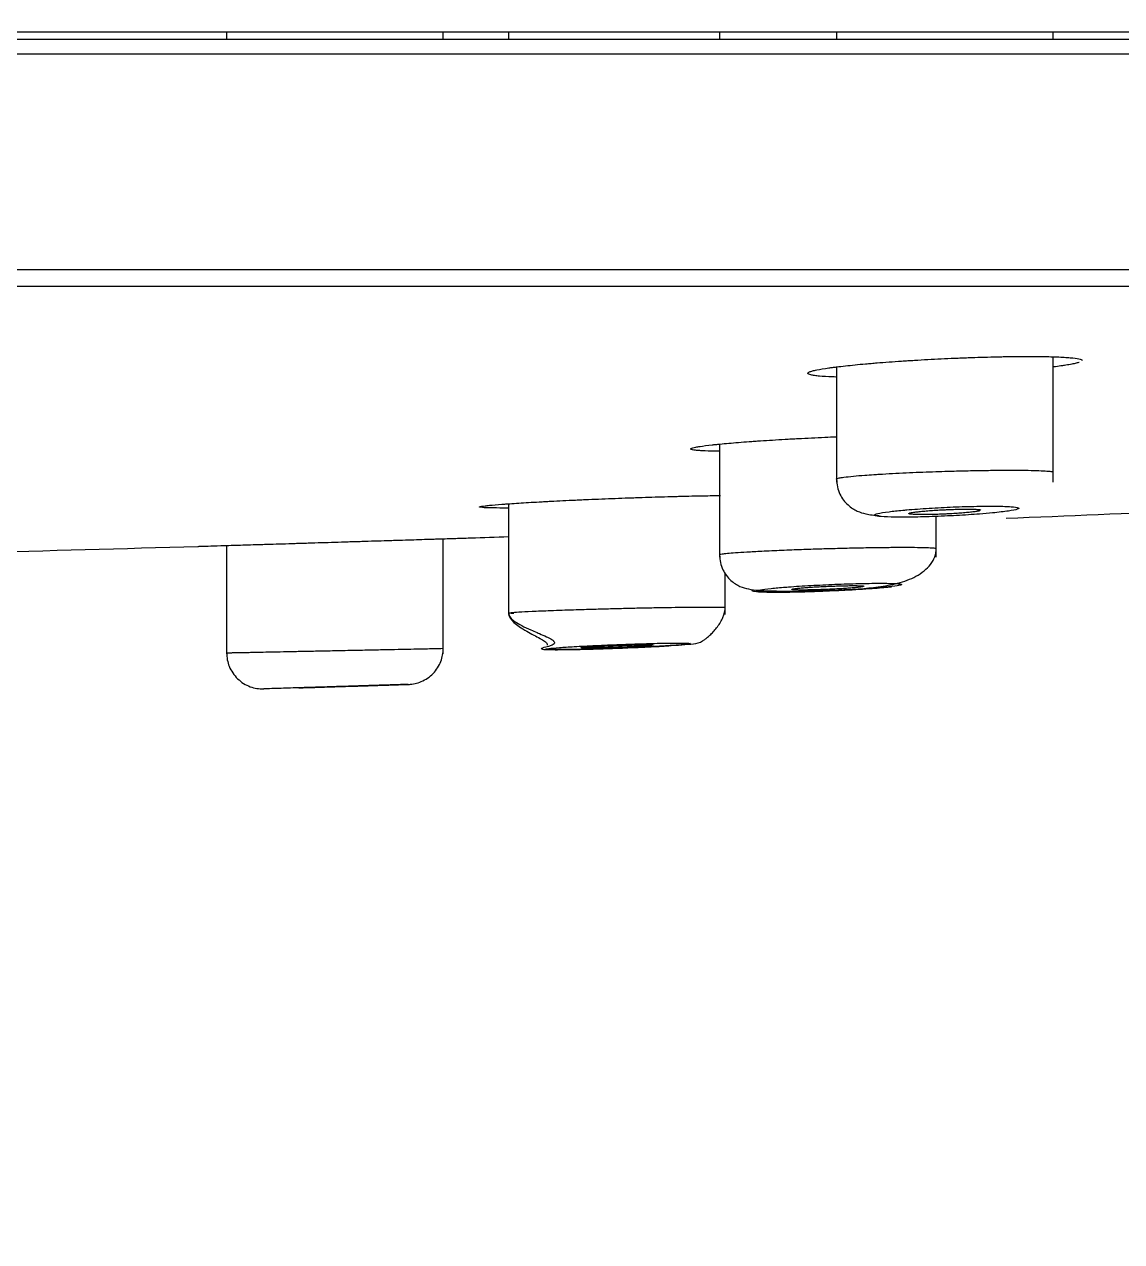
# Model space of a CAD drawing. Header units: millimetres. Extents: x 6110 to 6704, y -2661 to -1821.
# Drawn here: x 6495.396 to 6499.195, y -2068.33 to -2064.116 of the extents above; entities that cross this region are included whole.
import ezdxf

# ---------------------------------------------------------------- set-up
doc = ezdxf.new("R2010")
doc.units = ezdxf.units.MM
doc.header["$LTSCALE"] = 0.1
doc.linetypes.add('HIDDEN2', pattern=[4.7625, 3.175, -1.5875])
doc.layers.add('1', color=4, linetype='HIDDEN2', lineweight=13)
doc.layers.add('DIM', color=3, linetype='Continuous', lineweight=9)

msp = doc.modelspace()

# ---------------------------------------------------------------- hatches: boundary and pattern name
at = {"layer": 'DIM'}
h = msp.add_hatch(dxfattribs=at)
h.set_pattern_fill('ANSI31', color=2)
edge = h.paths.add_edge_path()
edge.add_line((6619.6172, -2595.9805), (6619.6172, -1962.2056))
edge.add_line((6634.6172, -1966.1101), (6619.6172, -1966.1101))
edge.add_line((6634.6172, -2610.9805), (6634.6172, -1966.1101))
edge.add_line((6634.6172, -2610.9805), (6184.4567, -2610.9805))
edge.add_line((6619.6172, -2595.9805), (6184.4567, -2595.9805))
edge.add_line((6184.4567, -2610.9805), (6184.4567, -2595.9805))

# ---------------------------------------------------------------- linework, layer by layer
at = {"layer": '1', "color": 7, "linetype": 'Continuous', "lineweight": -3}
for p, q in [((6456.1819, -2064.1422), (6512.4319, -2064.1422)), ((6496.0964, -2064.1422), (6496.0964, -2064.1672)), ((6496.8464, -2064.1672), (6496.8464, -2064.1422)), ((6497.0721, -2064.1422), (6497.0721, -2064.1672)), ((6497.8028, -2064.1422), (6497.8028, -2064.1672)), ((6498.2077, -2064.1422), (6498.2077, -2064.1672)), ((6498.9577, -2064.1672), (6498.9577, -2064.1422)), ((6456.1819, -2064.1672), (6512.4319, -2064.1672)), ((6512.4319, -2064.2192), (6484.3069, -2064.2192)), ((6511.7491, -2064.9661), (6456.8646, -2064.9661)), ((6511.114, -2065.0233), (6484.3069, -2065.0233)), ((6498.9577, -2065.7016), (6498.9577, -2065.2677)), ((6498.2077, -2065.302), (6498.2077, -2065.7016)), ((6497.8028, -2065.5693), (6497.8028, -2065.9607)), ((6497.0721, -2065.7759), (6497.0721, -2066.1593)), ((6498.5528, -2065.9607), (6498.5528, -2065.818)), ((6496.8464, -2066.2949), (6496.8464, -2065.897)), ((6496.9464, -2065.894), (6496.9464, -2065.8938)), ((6496.0964, -2065.9203), (6496.0964, -2066.2949)), ((6497.8221, -2066.1593), (6497.8221, -2066.0144)), ((6497.0721, -2066.1593), (6497.0721, -2066.1596)), ((6497.8221, -2066.1596), (6497.8221, -2066.1593))]:
    msp.add_line(p, q, dxfattribs=at)
for start, end in [(272.313191, 272.4593), (271.887985, 271.918091), (271.492607, 271.67154)]:
    msp.add_arc((6488.7045, -1816.0297), 250, start, end, dxfattribs=at)
for points, knots in [([(6498.2054, -2065.3372), (6498.2016, -2065.3371), (6498.198, -2065.337), (6498.1765, -2065.3361), (6498.1612, -2065.3352), (6498.1454, -2065.3338), (6498.1424, -2065.3335), (6498.1368, -2065.3329), (6498.1341, -2065.3325), (6498.1268, -2065.3315), (6498.1226, -2065.3308), (6498.1125, -2065.3286), (6498.1086, -2065.3269), (6498.1076, -2065.3245), (6498.1076, -2065.3241), (6498.108, -2065.3231), (6498.1084, -2065.3226), (6498.1101, -2065.3211), (6498.1139, -2065.3191), (6498.1207, -2065.317), (6498.1269, -2065.3153), (6498.1291, -2065.3148), (6498.134, -2065.3136), (6498.1367, -2065.3131), (6498.1506, -2065.3102), (6498.1645, -2065.3079), (6498.1852, -2065.305), (6498.1895, -2065.3044), (6498.1985, -2065.3032), (6498.2031, -2065.3026), (6498.2175, -2065.3008), (6498.2277, -2065.2996), (6498.2597, -2065.2961), (6498.283, -2065.2937), (6498.3148, -2065.2909), (6498.3214, -2065.2903), (6498.3346, -2065.2892), (6498.3412, -2065.2887), (6498.3615, -2065.287), (6498.3891, -2065.2849), (6498.418, -2065.2828), (6498.4401, -2065.2814), (6498.4475, -2065.2809), (6498.4625, -2065.2799), (6498.4701, -2065.2795), (6498.5083, -2065.2771), (6498.539, -2065.2755), (6498.5855, -2065.2732), (6498.601, -2065.2725), (6498.6244, -2065.2715), (6498.6322, -2065.2712), (6498.6478, -2065.2706), (6498.6555, -2065.2703), (6498.6938, -2065.2689), (6498.7236, -2065.268), (6498.76, -2065.2672), (6498.7672, -2065.267), (6498.7815, -2065.2667), (6498.7886, -2065.2666), (6498.8096, -2065.2663), (6498.8232, -2065.2661), (6498.8625, -2065.2658), (6498.887, -2065.2658), (6498.9154, -2065.2661), (6498.921, -2065.2662), (6498.9318, -2065.2664), (6498.937, -2065.2665), (6498.9523, -2065.2668), (6498.9713, -2065.2674), (6498.988, -2065.2683), (6498.9995, -2065.269), (6499.0032, -2065.2692), (6499.0103, -2065.2697), (6499.0137, -2065.27), (6499.0295, -2065.2714), (6499.0392, -2065.2728), (6499.0494, -2065.275), (6499.0521, -2065.2759), (6499.056, -2065.2776), (6499.0572, -2065.2785), (6499.0576, -2065.2796), (6499.0577, -2065.2798), (6499.0577, -2065.2801)], [0, 0, 0, 0, 0.010324, 0.010324, 0.06207, 0.06207, 0.075007, 0.075007, 0.087944, 0.087944, 0.113817, 0.113817, 0.165564, 0.165564, 0.178501, 0.178501, 0.191437, 0.191437, 0.217311, 0.243184, 0.243184, 0.256121, 0.256121, 0.269058, 0.269058, 0.320804, 0.320804, 0.333741, 0.333741, 0.346678, 0.346678, 0.372551, 0.372551, 0.424298, 0.424298, 0.437235, 0.437235, 0.450171, 0.450171, 0.476045, 0.501918, 0.501918, 0.514855, 0.514855, 0.527791, 0.527791, 0.579538, 0.579538, 0.605412, 0.605412, 0.618348, 0.618348, 0.631285, 0.631285, 0.683032, 0.683032, 0.695968, 0.695968, 0.708905, 0.708905, 0.734779, 0.734779, 0.786525, 0.786525, 0.799462, 0.799462, 0.812399, 0.812399, 0.838272, 0.864145, 0.864145, 0.877082, 0.877082, 0.890019, 0.890019, 0.941766, 0.941766, 0.967639, 0.967639, 0.993512, 0.993512, 1, 1, 1, 1]), ([(6499.0471, -2065.2866), (6499.0468, -2065.2867), (6499.0466, -2065.2868), (6499.0445, -2065.2875), (6499.0427, -2065.288), (6499.0365, -2065.2897), (6499.0268, -2065.2919), (6499.0143, -2065.2942), (6499.0039, -2065.296), (6499.0002, -2065.2966), (6498.9926, -2065.2977), (6498.9885, -2065.2983), (6498.9767, -2065.3), (6498.9685, -2065.3011), (6498.9598, -2065.3022)], [0, 0, 0, 0, 0.019532, 0.019532, 0.130495, 0.130495, 0.352422, 0.574349, 0.574349, 0.685312, 0.685312, 0.796275, 0.796275, 1, 1, 1, 1]), ([(6497.8008, -2065.5943), (6497.7966, -2065.5942), (6497.7926, -2065.5942), (6497.7708, -2065.5938), (6497.7556, -2065.5933), (6497.7399, -2065.5924), (6497.737, -2065.5922), (6497.7314, -2065.5919), (6497.7288, -2065.5917), (6497.7215, -2065.591), (6497.7174, -2065.5905), (6497.7074, -2065.589), (6497.7036, -2065.5879), (6497.7028, -2065.5862), (6497.7028, -2065.5859), (6497.7032, -2065.5852), (6497.7036, -2065.5849), (6497.7054, -2065.5838), (6497.7093, -2065.5823), (6497.7162, -2065.5807), (6497.7225, -2065.5795), (6497.7247, -2065.579), (6497.7297, -2065.5782), (6497.7324, -2065.5778), (6497.7465, -2065.5756), (6497.7605, -2065.5738), (6497.7813, -2065.5715), (6497.7856, -2065.571), (6497.7946, -2065.5701), (6497.7993, -2065.5696), (6497.8138, -2065.5682), (6497.824, -2065.5673), (6497.8561, -2065.5644), (6497.8795, -2065.5625), (6497.9115, -2065.5602), (6497.918, -2065.5597), (6497.9312, -2065.5588), (6497.9379, -2065.5583), (6497.9582, -2065.557), (6497.9859, -2065.5552), (6498.0148, -2065.5534), (6498.0369, -2065.5522), (6498.0444, -2065.5518), (6498.0594, -2065.5509), (6498.067, -2065.5505), (6498.1052, -2065.5485), (6498.1359, -2065.547), (6498.1805, -2065.545), (6498.1941, -2065.5444), (6498.2078, -2065.5439)], [0, 0, 0, 0, 0.018869, 0.018869, 0.104636, 0.104636, 0.126078, 0.126078, 0.14752, 0.14752, 0.190403, 0.190403, 0.27617, 0.27617, 0.297612, 0.297612, 0.319054, 0.319054, 0.361937, 0.40482, 0.40482, 0.426262, 0.426262, 0.447704, 0.447704, 0.533471, 0.533471, 0.554913, 0.554913, 0.576354, 0.576354, 0.619238, 0.619238, 0.705005, 0.705005, 0.726447, 0.726447, 0.747888, 0.747888, 0.790772, 0.833655, 0.833655, 0.855097, 0.855097, 0.876539, 0.876539, 0.962306, 0.962306, 1, 1, 1, 1]), ([(6498.3556, -2065.6736), (6498.3703, -2065.6727), (6498.4002, -2065.671), (6498.4475, -2065.6686), (6498.4942, -2065.6666), (6498.5392, -2065.6649), (6498.5903, -2065.6632), (6498.648, -2065.6616), (6498.7115, -2065.6604), (6498.7713, -2065.6597), (6498.8254, -2065.6596), (6498.8723, -2065.66), (6498.9102, -2065.661), (6498.938, -2065.6625), (6498.9527, -2065.6643), (6498.9572, -2065.6659), (6498.9577, -2065.6668), (6498.9577, -2065.667)], [0, 0, 0, 0, 0.066125, 0.128462, 0.187013, 0.241777, 0.292753, 0.371008, 0.449505, 0.528251, 0.60725, 0.686509, 0.766032, 0.845825, 0.925893, 0.977137, 1, 1, 1, 1]), ([(6498.2077, -2065.6902), (6498.2077, -2065.6899), (6498.2085, -2065.6888), (6498.215, -2065.6867), (6498.2334, -2065.6837), (6498.2632, -2065.6804), (6498.3, -2065.6773), (6498.3316, -2065.6751), (6498.3493, -2065.674), (6498.3556, -2065.6736)], [0, 0, 0, 0, 0.071132, 0.237838, 0.407174, 0.618448, 0.803249, 0.930463, 1, 1, 1, 1]), ([(6498.208, -2065.6902), (6498.2081, -2065.6997), (6498.2101, -2065.7178), (6498.2215, -2065.7506), (6498.2456, -2065.7819), (6498.2798, -2065.803), (6498.3133, -2065.8126), (6498.3384, -2065.8156), (6498.355, -2065.8167)], [0, 0, 0, 0, 0.102083, 0.203387, 0.395043, 0.571701, 0.744451, 1, 1, 1, 1]), ([(6497.0708, -2065.7906), (6497.0701, -2065.7906), (6497.0694, -2065.7906), (6497.064, -2065.7906), (6497.0595, -2065.7906), (6497.0375, -2065.7906), (6497.0226, -2065.7905), (6497.0073, -2065.7902), (6497.0044, -2065.7901), (6496.999, -2065.7899), (6496.9964, -2065.7898), (6496.9894, -2065.7896), (6496.9855, -2065.7893), (6496.9759, -2065.7885), (6496.9725, -2065.7879), (6496.9721, -2065.7869), (6496.9722, -2065.7867), (6496.9728, -2065.7863), (6496.9733, -2065.7861), (6496.9753, -2065.7854), (6496.9795, -2065.7845), (6496.9867, -2065.7835), (6496.9932, -2065.7827), (6496.9956, -2065.7824), (6497.0007, -2065.7818), (6497.0034, -2065.7815), (6497.0179, -2065.7801), (6497.0322, -2065.7788), (6497.0534, -2065.7772), (6497.0578, -2065.7769), (6497.0669, -2065.7762), (6497.0717, -2065.7759), (6497.0864, -2065.7749), (6497.0967, -2065.7742), (6497.1292, -2065.7721), (6497.1529, -2065.7707), (6497.1851, -2065.7689), (6497.1916, -2065.7686), (6497.205, -2065.7679), (6497.2117, -2065.7675), (6497.2322, -2065.7664), (6497.26, -2065.765), (6497.289, -2065.7637), (6497.3112, -2065.7626), (6497.3187, -2065.7623), (6497.3338, -2065.7616), (6497.3414, -2065.7613), (6497.3797, -2065.7596), (6497.4105, -2065.7584), (6497.4569, -2065.7566), (6497.4724, -2065.756), (6497.4958, -2065.7551), (6497.5036, -2065.7549), (6497.5191, -2065.7543), (6497.5268, -2065.7541), (6497.5649, -2065.7528), (6497.5946, -2065.7519), (6497.6307, -2065.7509), (6497.6379, -2065.7507), (6497.6521, -2065.7503), (6497.6592, -2065.7501), (6497.68, -2065.7496), (6497.6934, -2065.7493), (6497.7323, -2065.7484), (6497.7565, -2065.748), (6497.7846, -2065.7476), (6497.79, -2065.7476), (6497.799, -2065.7475), (6497.8026, -2065.7474), (6497.8062, -2065.7474)], [0, 0, 0, 0, 0.00226, 0.00226, 0.018175, 0.018175, 0.081833, 0.081833, 0.097747, 0.097747, 0.113661, 0.113661, 0.14549, 0.14549, 0.209148, 0.209148, 0.225062, 0.225062, 0.240977, 0.240977, 0.272806, 0.304635, 0.304635, 0.320549, 0.320549, 0.336464, 0.336464, 0.400121, 0.400121, 0.416036, 0.416036, 0.43195, 0.43195, 0.463779, 0.463779, 0.527437, 0.527437, 0.543351, 0.543351, 0.559266, 0.559266, 0.591095, 0.622923, 0.622923, 0.638838, 0.638838, 0.654752, 0.654752, 0.71841, 0.71841, 0.750239, 0.750239, 0.766153, 0.766153, 0.782068, 0.782068, 0.845726, 0.845726, 0.86164, 0.86164, 0.877554, 0.877554, 0.909383, 0.909383, 0.973041, 0.973041, 0.988955, 0.988955, 1, 1, 1, 1]), ([(6498.4371, -2065.7982), (6498.4191, -2065.7999), (6498.4029, -2065.8016), (6498.3724, -2065.8055), (6498.359, -2065.8076), (6498.3419, -2065.8117), (6498.3378, -2065.8136), (6498.3391, -2065.8169), (6498.3446, -2065.8183), (6498.3644, -2065.8206), (6498.3789, -2065.8214), (6498.4147, -2065.8223), (6498.4366, -2065.8224), (6498.4847, -2065.8219), (6498.5115, -2065.8213), (6498.5665, -2065.8194), (6498.5953, -2065.8181), (6498.6508, -2065.8151), (6498.6782, -2065.8133), (6498.7188, -2065.8101), (6498.7337, -2065.8089), (6498.7691, -2065.8055), (6498.7879, -2065.8033), (6498.817, -2065.799), (6498.8275, -2065.7969), (6498.839, -2065.793), (6498.8401, -2065.7912), (6498.8329, -2065.7882), (6498.8245, -2065.787), (6498.7994, -2065.7851), (6498.7824, -2065.7845), (6498.7422, -2065.784), (6498.7185, -2065.7841), (6498.6676, -2065.7851), (6498.6398, -2065.7859), (6498.584, -2065.7882), (6498.5552, -2065.7897), (6498.5007, -2065.793), (6498.4743, -2065.795), (6498.4461, -2065.7974), (6498.4415, -2065.7978), (6498.4371, -2065.7982), (6498.4371, -2065.7982), (6498.4371, -2065.7982)], [0, 0, 0, 0, 0.04302, 0.04302, 0.096856, 0.096856, 0.150539, 0.150539, 0.204085, 0.204085, 0.257569, 0.257569, 0.311093, 0.311093, 0.364742, 0.364742, 0.418504, 0.418504, 0.472261, 0.472261, 0.505941, 0.505941, 0.559856, 0.559856, 0.613648, 0.613648, 0.667283, 0.667283, 0.720798, 0.720798, 0.774282, 0.774282, 0.827837, 0.827837, 0.881535, 0.881535, 0.935385, 0.935385, 0.989329, 0.989329, 0.999975, 0.999975, 1, 1, 1, 1]), ([(6498.6712, -2065.8053), (6498.6654, -2065.8059), (6498.6591, -2065.8065), (6498.6489, -2065.8074), (6498.6454, -2065.8077), (6498.6382, -2065.8082), (6498.6345, -2065.8085), (6498.6231, -2065.8093), (6498.6154, -2065.8098), (6498.6033, -2065.8105), (6498.5993, -2065.8108), (6498.5911, -2065.8112), (6498.587, -2065.8114), (6498.5747, -2065.812), (6498.5666, -2065.8123), (6498.5545, -2065.8127), (6498.5505, -2065.8128), (6498.5427, -2065.8131), (6498.535, -2065.8133), (6498.5276, -2065.8134), (6498.5222, -2065.8135), (6498.5204, -2065.8135), (6498.5168, -2065.8135), (6498.5151, -2065.8135), (6498.5065, -2065.8136), (6498.5002, -2065.8136), (6498.4915, -2065.8134), (6498.4888, -2065.8134), (6498.4835, -2065.8132), (6498.4811, -2065.8132), (6498.4743, -2065.8129), (6498.4704, -2065.8126), (6498.4657, -2065.8121), (6498.4643, -2065.812), (6498.4619, -2065.8116), (6498.4609, -2065.8114), (6498.4585, -2065.8108), (6498.4577, -2065.8103), (6498.4577, -2065.8093), (6498.4585, -2065.8088), (6498.4609, -2065.808), (6498.4618, -2065.8077), (6498.4642, -2065.8071), (6498.4656, -2065.8068), (6498.4703, -2065.8059), (6498.4741, -2065.8053), (6498.4809, -2065.8044), (6498.4833, -2065.8041), (6498.4885, -2065.8034), (6498.4913, -2065.8031), (6498.4999, -2065.8022), (6498.5062, -2065.8016), (6498.5164, -2065.8007), (6498.5199, -2065.8004), (6498.5272, -2065.7998), (6498.5345, -2065.7993), (6498.5422, -2065.7988), (6498.55, -2065.7982), (6498.554, -2065.798), (6498.5661, -2065.7973), (6498.5742, -2065.7969), (6498.5864, -2065.7963), (6498.5905, -2065.7961), (6498.5967, -2065.7959), (6498.5987, -2065.7958), (6498.6028, -2065.7956), (6498.6048, -2065.7956), (6498.6148, -2065.7952), (6498.6226, -2065.795), (6498.6321, -2065.7948), (6498.634, -2065.7947), (6498.6377, -2065.7947), (6498.6396, -2065.7947), (6498.645, -2065.7946), (6498.6485, -2065.7945), (6498.6587, -2065.7945), (6498.6651, -2065.7945), (6498.6738, -2065.7946), (6498.6766, -2065.7947), (6498.6818, -2065.7948), (6498.6867, -2065.795), (6498.6909, -2065.7952), (6498.6948, -2065.7955), (6498.6965, -2065.7956), (6498.7013, -2065.7961), (6498.7036, -2065.7964), (6498.7061, -2065.7971), (6498.7067, -2065.7973), (6498.7075, -2065.7977), (6498.7077, -2065.798), (6498.7077, -2065.7982), (6498.7077, -2065.7982), (6498.7077, -2065.7982)], [0, 0, 0, 0, 0.035711, 0.035711, 0.053567, 0.053567, 0.071423, 0.071423, 0.107134, 0.107134, 0.12499, 0.12499, 0.142845, 0.142845, 0.178557, 0.178557, 0.196412, 0.196412, 0.214268, 0.232124, 0.232124, 0.241051, 0.241051, 0.249979, 0.249979, 0.285691, 0.285691, 0.303546, 0.303546, 0.321402, 0.321402, 0.357113, 0.357113, 0.374969, 0.374969, 0.392824, 0.392824, 0.428536, 0.428536, 0.464247, 0.464247, 0.482103, 0.482103, 0.499958, 0.499958, 0.53567, 0.53567, 0.553525, 0.553525, 0.571381, 0.571381, 0.607092, 0.607092, 0.624948, 0.624948, 0.642804, 0.660659, 0.660659, 0.678515, 0.678515, 0.714226, 0.714226, 0.732082, 0.732082, 0.74101, 0.74101, 0.749938, 0.749938, 0.785649, 0.785649, 0.794577, 0.794577, 0.803505, 0.803505, 0.82136, 0.82136, 0.857072, 0.857072, 0.874927, 0.874927, 0.892783, 0.910638, 0.910638, 0.928494, 0.928494, 0.964205, 0.964205, 0.982061, 0.982061, 0.999917, 0.999917, 1, 1, 1, 1]), ([(6498.7043, -2065.8002), (6498.7037, -2065.8003), (6498.7031, -2065.8005), (6498.7012, -2065.801), (6498.6984, -2065.8015), (6498.695, -2065.8022), (6498.6912, -2065.8028), (6498.689, -2065.8031), (6498.6822, -2065.804), (6498.677, -2065.8046), (6498.6712, -2065.8053)], [0, 0, 0, 0, 0.105396, 0.105396, 0.284317, 0.463238, 0.463238, 0.642158, 0.642158, 1, 1, 1, 1]), ([(6495.9964, -2065.9233), (6495.9963, -2065.9233), (6495.9965, -2065.9233), (6495.9973, -2065.9233), (6495.9979, -2065.9233), (6496.0002, -2065.9232), (6496.0047, -2065.9231), (6496.0122, -2065.9228), (6496.019, -2065.9226), (6496.0214, -2065.9226), (6496.0267, -2065.9224), (6496.0295, -2065.9223), (6496.0444, -2065.9219), (6496.059, -2065.9214), (6496.0805, -2065.9208), (6496.085, -2065.9206), (6496.0943, -2065.9203), (6496.0991, -2065.9202), (6496.114, -2065.9197), (6496.1245, -2065.9194), (6496.1574, -2065.9184), (6496.1813, -2065.9177), (6496.2137, -2065.9167), (6496.2203, -2065.9165), (6496.2337, -2065.9161), (6496.2405, -2065.9159), (6496.2611, -2065.9152), (6496.2891, -2065.9144), (6496.3183, -2065.9135), (6496.3405, -2065.9128), (6496.348, -2065.9126), (6496.3632, -2065.9121), (6496.3708, -2065.9118), (6496.4092, -2065.9107), (6496.44, -2065.9097), (6496.4864, -2065.9083), (6496.502, -2065.9078), (6496.5253, -2065.907), (6496.5331, -2065.9068), (6496.5485, -2065.9063), (6496.5562, -2065.9061), (6496.5943, -2065.9049), (6496.6239, -2065.904), (6496.6598, -2065.9028), (6496.667, -2065.9026), (6496.6811, -2065.9022), (6496.6881, -2065.902), (6496.7088, -2065.9013), (6496.7221, -2065.9009), (6496.7607, -2065.8997), (6496.7847, -2065.8989), (6496.8124, -2065.898), (6496.8178, -2065.8979), (6496.8283, -2065.8975), (6496.8334, -2065.8974), (6496.8482, -2065.8969), (6496.8667, -2065.8963), (6496.8826, -2065.8958), (6496.8937, -2065.8955), (6496.8972, -2065.8954), (6496.9039, -2065.8951), (6496.9071, -2065.895), (6496.922, -2065.8946), (6496.931, -2065.8943), (6496.9402, -2065.894), (6496.9425, -2065.8939), (6496.9456, -2065.8938), (6496.9463, -2065.8938), (6496.9464, -2065.8938)], [0, 0, 0, 0, 0.015929, 0.015929, 0.031552, 0.031552, 0.062797, 0.094042, 0.094042, 0.109664, 0.109664, 0.125287, 0.125287, 0.187777, 0.187777, 0.203399, 0.203399, 0.219022, 0.219022, 0.250267, 0.250267, 0.312757, 0.312757, 0.32838, 0.32838, 0.344002, 0.344002, 0.375247, 0.406492, 0.406492, 0.422115, 0.422115, 0.437737, 0.437737, 0.500227, 0.500227, 0.531472, 0.531472, 0.547095, 0.547095, 0.562718, 0.562718, 0.625208, 0.625208, 0.64083, 0.64083, 0.656453, 0.656453, 0.687698, 0.687698, 0.750188, 0.750188, 0.76581, 0.76581, 0.781433, 0.781433, 0.812678, 0.843923, 0.843923, 0.859545, 0.859545, 0.875168, 0.875168, 0.937658, 0.937658, 0.968903, 0.968903, 1, 1, 1, 1]), ([(6497.8028, -2065.952), (6497.8028, -2065.9517), (6497.8039, -2065.9509), (6497.8112, -2065.9493), (6497.8288, -2065.9473), (6497.857, -2065.945), (6497.8967, -2065.9424), (6497.9302, -2065.9406), (6497.9488, -2065.9397)], [0, 0, 0, 0, 0.087941, 0.247523, 0.418524, 0.60094, 0.794767, 1, 1, 1, 1]), ([(6497.8031, -2065.9524), (6497.8032, -2065.9618), (6497.8051, -2065.9797), (6497.8164, -2066.0123), (6497.8404, -2066.0435), (6497.8742, -2066.0639), (6497.9142, -2066.0745), (6497.9735, -2066.0779), (6498.0631, -2066.0787), (6498.1312, -2066.0772), (6498.1602, -2066.076), (6498.1674, -2066.0757)], [0, 0, 0, 0, 0.053456, 0.106483, 0.207299, 0.30199, 0.397209, 0.605234, 0.834501, 0.959102, 1, 1, 1, 1]), ([(6497.9488, -2065.9397), (6497.9599, -2065.9391), (6497.9824, -2065.938), (6498.0174, -2065.9365), (6498.0521, -2065.9351), (6498.0859, -2065.9338), (6498.1182, -2065.9327), (6498.1487, -2065.9317), (6498.1907, -2065.9305), (6498.2448, -2065.9291), (6498.3094, -2065.9278), (6498.3695, -2065.9269), (6498.4234, -2065.9265), (6498.4695, -2065.9265), (6498.5065, -2065.927), (6498.5334, -2065.9278), (6498.548, -2065.929), (6498.5524, -2065.9301), (6498.5528, -2065.9307), (6498.5528, -2065.9309)], [0, 0, 0, 0, 0.050238, 0.097773, 0.142604, 0.18473, 0.224152, 0.260869, 0.294881, 0.375023, 0.454773, 0.534134, 0.613109, 0.691701, 0.769915, 0.847753, 0.925219, 0.979409, 1, 1, 1, 1]), ([(6498.1674, -2066.0757), (6498.1834, -2066.0753), (6498.2472, -2066.0726), (6498.3331, -2066.068), (6498.4222, -2066.0523), (6498.4876, -2066.0283), (6498.5303, -2065.9942), (6498.5495, -2065.9595), (6498.5527, -2065.9406), (6498.5527, -2065.9308)], [0, 0, 0, 0, 0.087065, 0.353723, 0.494872, 0.649172, 0.819332, 0.909315, 1, 1, 1, 1]), ([(6497.9142, -2066.0749), (6497.9141, -2066.075), (6497.9138, -2066.0763), (6497.9214, -2066.0794), (6497.9424, -2066.0807), (6497.9575, -2066.0811)], [0, 0, 0, 0, 0.037453, 0.493844, 1, 1, 1, 1]), ([(6498.0305, -2066.0645), (6498.012, -2066.0659), (6497.9954, -2066.0673), (6497.965, -2066.0704), (6497.9521, -2066.0721), (6497.9358, -2066.0751), (6497.9321, -2066.0764), (6497.9344, -2066.0787), (6497.9404, -2066.0797), (6497.961, -2066.081), (6497.9759, -2066.0814), (6498.0126, -2066.0817), (6498.0348, -2066.0815), (6498.0834, -2066.0806), (6498.1105, -2066.0799), (6498.1656, -2066.078), (6498.1944, -2066.0767), (6498.2498, -2066.074), (6498.2771, -2066.0724), (6498.3172, -2066.0698), (6498.3319, -2066.0687), (6498.3667, -2066.0659), (6498.3852, -2066.0642), (6498.4134, -2066.0609), (6498.4235, -2066.0593), (6498.4341, -2066.0564), (6498.4347, -2066.0552), (6498.4266, -2066.0531), (6498.4177, -2066.0523), (6498.3917, -2066.0513), (6498.3743, -2066.0511), (6498.3334, -2066.0512), (6498.3094, -2066.0516), (6498.2581, -2066.0528), (6498.2302, -2066.0537), (6498.1743, -2066.0559), (6498.1455, -2066.0573), (6498.0914, -2066.0603), (6498.0652, -2066.0619), (6498.0381, -2066.0639), (6498.0342, -2066.0642), (6498.0305, -2066.0645), (6498.0305, -2066.0645), (6498.0305, -2066.0645)], [0, 0, 0, 0, 0.044585, 0.044585, 0.098336, 0.098336, 0.151988, 0.151988, 0.20557, 0.20557, 0.259139, 0.259139, 0.31276, 0.31276, 0.366475, 0.366475, 0.42026, 0.42026, 0.474042, 0.474042, 0.507563, 0.507563, 0.561378, 0.561378, 0.615098, 0.615098, 0.668723, 0.668723, 0.722292, 0.722292, 0.77587, 0.77587, 0.829518, 0.829518, 0.883265, 0.883265, 0.937099, 0.937099, 0.990966, 0.990966, 0.999976, 0.999976, 1, 1, 1, 1]), ([(6497.9575, -2066.0811), (6497.9585, -2066.0812), (6497.9737, -2066.0822), (6498.0195, -2066.082), (6498.0834, -2066.0807), (6498.1233, -2066.0796), (6498.1455, -2066.0787), (6498.1488, -2066.0786)], [0, 0, 0, 0, 0.032854, 0.479434, 0.718007, 0.958562, 1, 1, 1, 1]), ([(6498.3523, -2066.0671), (6498.3486, -2066.0674), (6498.3449, -2066.0677), (6498.3194, -2066.0697), (6498.2943, -2066.0713), (6498.2417, -2066.0744), (6498.2134, -2066.0759), (6498.1575, -2066.0783), (6498.1291, -2066.0793), (6498.0754, -2066.0808), (6498.0494, -2066.0813), (6498.0269, -2066.0815)], [0, 0, 0, 0, 0.041894, 0.041894, 0.280103, 0.280103, 0.517872, 0.517872, 0.755299, 0.755299, 1, 1, 1, 1]), ([(6498.2662, -2066.0669), (6498.2604, -2066.0674), (6498.2541, -2066.0679), (6498.244, -2066.0687), (6498.2405, -2066.0689), (6498.2332, -2066.0694), (6498.2295, -2066.0696), (6498.2181, -2066.0703), (6498.2104, -2066.0707), (6498.1983, -2066.0714), (6498.1943, -2066.0716), (6498.1861, -2066.072), (6498.182, -2066.0721), (6498.1698, -2066.0727), (6498.1616, -2066.073), (6498.1495, -2066.0734), (6498.1455, -2066.0735), (6498.1377, -2066.0738), (6498.13, -2066.074), (6498.1226, -2066.0741), (6498.1172, -2066.0742), (6498.1154, -2066.0743), (6498.1119, -2066.0743), (6498.1102, -2066.0744), (6498.1016, -2066.0745), (6498.0953, -2066.0745), (6498.0866, -2066.0745), (6498.0839, -2066.0745), (6498.0786, -2066.0745), (6498.0762, -2066.0744), (6498.0694, -2066.0743), (6498.0655, -2066.0742), (6498.0608, -2066.0739), (6498.0594, -2066.0738), (6498.057, -2066.0735), (6498.056, -2066.0734), (6498.0536, -2066.073), (6498.0528, -2066.0727), (6498.0528, -2066.0721), (6498.053, -2066.072), (6498.0538, -2066.0716), (6498.055, -2066.0712), (6498.057, -2066.0707), (6498.0594, -2066.0703), (6498.0608, -2066.0701), (6498.0655, -2066.0694), (6498.0693, -2066.0689), (6498.0761, -2066.0682), (6498.0785, -2066.0679), (6498.0838, -2066.0674), (6498.0865, -2066.0672), (6498.0951, -2066.0664), (6498.1014, -2066.066), (6498.1116, -2066.0652), (6498.1152, -2066.065), (6498.1224, -2066.0645), (6498.1298, -2066.064), (6498.1374, -2066.0636), (6498.1452, -2066.0631), (6498.1492, -2066.0629), (6498.1613, -2066.0623), (6498.1695, -2066.0619), (6498.1817, -2066.0614), (6498.1858, -2066.0612), (6498.1919, -2066.061), (6498.194, -2066.0609), (6498.198, -2066.0608), (6498.2001, -2066.0607), (6498.2101, -2066.0603), (6498.2179, -2066.0601), (6498.2292, -2066.0598), (6498.233, -2066.0597), (6498.2402, -2066.0596), (6498.2438, -2066.0595), (6498.2539, -2066.0594), (6498.2603, -2066.0593), (6498.269, -2066.0593), (6498.2718, -2066.0593), (6498.277, -2066.0594), (6498.2818, -2066.0595), (6498.286, -2066.0596), (6498.2899, -2066.0597), (6498.2917, -2066.0598), (6498.2964, -2066.0601), (6498.2988, -2066.0603), (6498.3012, -2066.0607), (6498.3018, -2066.0609), (6498.3026, -2066.0612), (6498.3028, -2066.0614), (6498.3028, -2066.0616)], [0, 0, 0, 0, 0.035715, 0.035715, 0.053573, 0.053573, 0.071431, 0.071431, 0.107146, 0.107146, 0.125004, 0.125004, 0.142861, 0.142861, 0.178577, 0.178577, 0.196435, 0.196435, 0.214292, 0.23215, 0.23215, 0.241079, 0.241079, 0.250008, 0.250008, 0.285723, 0.285723, 0.303581, 0.303581, 0.321438, 0.321438, 0.357154, 0.357154, 0.375011, 0.375011, 0.392869, 0.392869, 0.428584, 0.428584, 0.446442, 0.446442, 0.4643, 0.482157, 0.482157, 0.500015, 0.500015, 0.53573, 0.53573, 0.553588, 0.553588, 0.571446, 0.571446, 0.607161, 0.607161, 0.625019, 0.625019, 0.642877, 0.660734, 0.660734, 0.678592, 0.678592, 0.714307, 0.714307, 0.732165, 0.732165, 0.741094, 0.741094, 0.750023, 0.750023, 0.785738, 0.785738, 0.803596, 0.803596, 0.821453, 0.821453, 0.857169, 0.857169, 0.875026, 0.875026, 0.892884, 0.910742, 0.910742, 0.9286, 0.9286, 0.964315, 0.964315, 0.982173, 0.982173, 1, 1, 1, 1]), ([(6498.1488, -2066.0786), (6498.1644, -2066.078), (6498.1981, -2066.0767), (6498.2654, -2066.0733), (6498.3389, -2066.0686), (6498.3814, -2066.0648), (6498.3981, -2066.063)], [0, 0, 0, 0, 0.164608, 0.358684, 0.715375, 1, 1, 1, 1]), ([(6498.2993, -2066.063), (6498.2988, -2066.0631), (6498.2982, -2066.0632), (6498.2963, -2066.0636), (6498.2935, -2066.064), (6498.2901, -2066.0645), (6498.2862, -2066.065), (6498.2841, -2066.0652), (6498.2773, -2066.0659), (6498.2721, -2066.0664), (6498.2662, -2066.0669)], [0, 0, 0, 0, 0.103312, 0.103312, 0.282649, 0.461987, 0.461987, 0.641325, 0.641325, 1, 1, 1, 1]), ([(6497.09, -2066.1555), (6497.0843, -2066.1554), (6497.0745, -2066.1549), (6497.0699, -2066.1538), (6497.0795, -2066.1523), (6497.1062, -2066.1504), (6497.1519, -2066.1481), (6497.1944, -2066.1463), (6497.2185, -2066.1454)], [0, 0, 0, 0, 0.122117, 0.2746, 0.438637, 0.61422, 0.801344, 1, 1, 1, 1]), ([(6497.0723, -2066.1541), (6497.0722, -2066.1643), (6497.0836, -2066.1845), (6497.1217, -2066.2101), (6497.1572, -2066.2292), (6497.1766, -2066.2394), (6497.1895, -2066.2468), (6497.1969, -2066.2516), (6497.2024, -2066.256), (6497.2056, -2066.2599), (6497.2064, -2066.2629), (6497.2063, -2066.2646), (6497.206, -2066.2653)], [0, 0, 0, 0, 0.342391, 0.632779, 0.743971, 0.827774, 0.859976, 0.887088, 0.91171, 0.937601, 0.968335, 1, 1, 1, 1]), ([(6497.0723, -2066.1541), (6497.0725, -2066.1635), (6497.0866, -2066.1824), (6497.1311, -2066.2048), (6497.1634, -2066.2188), (6497.171, -2066.2219)], [0, 0, 0, 0, 0.477057, 0.884713, 1, 1, 1, 1]), ([(6497.2185, -2066.1454), (6497.2311, -2066.1449), (6497.2564, -2066.144), (6497.2954, -2066.1427), (6497.3322, -2066.1416), (6497.3662, -2066.1405), (6497.3967, -2066.1397), (6497.4233, -2066.1389), (6497.4604, -2066.138), (6497.5091, -2066.1368), (6497.5687, -2066.1356), (6497.6243, -2066.1346), (6497.6746, -2066.1339), (6497.7185, -2066.1335), (6497.7552, -2066.1333), (6497.7843, -2066.1333), (6497.8054, -2066.1336), (6497.8166, -2066.1341), (6497.8213, -2066.1347), (6497.8221, -2066.1351), (6497.8221, -2066.1353)], [0, 0, 0, 0, 0.057171, 0.1093, 0.156386, 0.198426, 0.235419, 0.267365, 0.294261, 0.368696, 0.44204, 0.514293, 0.585457, 0.655533, 0.724522, 0.792424, 0.859242, 0.924977, 0.962667, 1, 1, 1, 1]), ([(6497.4112, -2066.2773), (6497.4139, -2066.2772), (6497.434, -2066.2766), (6497.4877, -2066.2745), (6497.5645, -2066.2711), (6497.6345, -2066.2673), (6497.7086, -2066.2608), (6497.7321, -2066.2613), (6497.759, -2066.2402), (6497.7664, -2066.2335), (6497.772, -2066.2282), (6497.7778, -2066.2223), (6497.7859, -2066.2135), (6497.7963, -2066.2009), (6497.807, -2066.1851), (6497.8186, -2066.1623), (6497.8222, -2066.1458), (6497.822, -2066.1352)], [0, 0, 0, 0, 0.012431, 0.092542, 0.237096, 0.361405, 0.466714, 0.731276, 0.766163, 0.780667, 0.793948, 0.806684, 0.819539, 0.847461, 0.880093, 0.917394, 1, 1, 1, 1]), ([(6497.171, -2066.2219), (6497.1736, -2066.223), (6497.1835, -2066.2274), (6497.1986, -2066.2338), (6497.2135, -2066.2411), (6497.2207, -2066.2452), (6497.225, -2066.2482), (6497.2266, -2066.2495), (6497.2273, -2066.2502)], [0, 0, 0, 0, 0.157405, 0.596378, 0.762054, 0.895354, 0.952846, 1, 1, 1, 1]), ([(6497.2273, -2066.2502), (6497.2274, -2066.2502), (6497.2283, -2066.251), (6497.2296, -2066.2524), (6497.2313, -2066.2551), (6497.2317, -2066.2624), (6497.2108, -2066.2701), (6497.1899, -2066.2748), (6497.1855, -2066.2771), (6497.1855, -2066.2778)], [0, 0, 0, 0, 0.002126, 0.018948, 0.036388, 0.076336, 0.271135, 0.759046, 1, 1, 1, 1]), ([(6496.0964, -2066.2918), (6496.0963, -2066.2918), (6496.0965, -2066.2918), (6496.0971, -2066.2918), (6496.0982, -2066.2917), (6496.0998, -2066.2917), (6496.1018, -2066.2917), (6496.1044, -2066.2916), (6496.1074, -2066.2916), (6496.1109, -2066.2915), (6496.1148, -2066.2914), (6496.1192, -2066.2913), (6496.1241, -2066.2912), (6496.1294, -2066.2911), (6496.1351, -2066.291), (6496.1413, -2066.2909), (6496.1479, -2066.2908), (6496.1549, -2066.2906), (6496.1623, -2066.2905), (6496.1702, -2066.2903), (6496.1784, -2066.2902), (6496.1841, -2066.29), (6496.187, -2066.29)], [0, 0, 0, 0, 0.046672, 0.096661, 0.14667, 0.1967, 0.246751, 0.296822, 0.346914, 0.397027, 0.44716, 0.497314, 0.547489, 0.597685, 0.647901, 0.698138, 0.748396, 0.798675, 0.848975, 0.899296, 0.949637, 1, 1, 1, 1]), ([(6496.0964, -2066.2918), (6496.0965, -2066.3084), (6496.1011, -2066.3323), (6496.1168, -2066.362), (6496.1337, -2066.3822), (6496.1543, -2066.3984), (6496.1845, -2066.4132), (6496.2085, -2066.4171), (6496.2251, -2066.4168)], [0, 0, 0, 0, 0.239043, 0.368099, 0.500008, 0.631916, 0.760968, 1, 1, 1, 1]), ([(6496.187, -2066.29), (6496.1957, -2066.2898), (6496.2155, -2066.2894), (6496.2506, -2066.2886), (6496.2939, -2066.2877), (6496.3456, -2066.2867), (6496.4057, -2066.2855), (6496.4727, -2066.2841), (6496.5415, -2066.2827), (6496.6068, -2066.2814), (6496.6644, -2066.2802), (6496.7135, -2066.2792), (6496.7539, -2066.2784), (6496.7858, -2066.2777), (6496.8099, -2066.2771), (6496.827, -2066.2767), (6496.8405, -2066.2764), (6496.8457, -2066.2763), (6496.8463, -2066.2763), (6496.8464, -2066.2763)], [0, 0, 0, 0, 0.044017, 0.094054, 0.150108, 0.212178, 0.28026, 0.354349, 0.432729, 0.507018, 0.577216, 0.643319, 0.705327, 0.763239, 0.817053, 0.866767, 0.912382, 0.983945, 1, 1, 1, 1]), ([(6496.7253, -2066.4012), (6496.7414, -2066.4005), (6496.7722, -2066.3938), (6496.8136, -2066.3657), (6496.8404, -2066.3234), (6496.8461, -2066.2924), (6496.8463, -2066.2763)], [0, 0, 0, 0, 0.240512, 0.499993, 0.759477, 1, 1, 1, 1]), ([(6497.1865, -2066.2786), (6497.1891, -2066.2796), (6497.2009, -2066.2806), (6497.233, -2066.2811), (6497.2687, -2066.2809), (6497.3132, -2066.2801), (6497.3617, -2066.2789), (6497.3953, -2066.2779), (6497.4112, -2066.2773)], [0, 0, 0, 0, 0.259032, 0.404577, 0.556465, 0.712002, 0.868417, 1, 1, 1, 1]), ([(6497.2994, -2066.2703), (6497.2801, -2066.2714), (6497.2628, -2066.2725), (6497.2323, -2066.2747), (6497.2197, -2066.2759), (6497.204, -2066.2778), (6497.2006, -2066.2787), (6497.2035, -2066.28), (6497.2098, -2066.2804), (6497.231, -2066.2809), (6497.2463, -2066.281), (6497.2834, -2066.2806), (6497.3059, -2066.2802), (6497.3548, -2066.2791), (6497.382, -2066.2783), (6497.4372, -2066.2764), (6497.4661, -2066.2754), (6497.5213, -2066.273), (6497.5485, -2066.2718), (6497.5883, -2066.2697), (6497.6029, -2066.2689), (6497.6372, -2066.2668), (6497.6555, -2066.2656), (6497.6831, -2066.2633), (6497.6929, -2066.2622), (6497.7029, -2066.2604), (6497.7033, -2066.2597), (6497.6945, -2066.2586), (6497.6853, -2066.2583), (6497.6588, -2066.258), (6497.6411, -2066.2581), (6497.5997, -2066.2587), (6497.5755, -2066.2593), (6497.5239, -2066.2607), (6497.4959, -2066.2616), (6497.44, -2066.2636), (6497.4113, -2066.2648), (6497.3573, -2066.2672), (6497.3313, -2066.2685), (6497.3053, -2066.27), (6497.3023, -2066.2701), (6497.2994, -2066.2703), (6497.2994, -2066.2703), (6497.2994, -2066.2703)], [0, 0, 0, 0, 0.046553, 0.046553, 0.100252, 0.100252, 0.153902, 0.153902, 0.207531, 0.207531, 0.261174, 0.261174, 0.314864, 0.314864, 0.368611, 0.368611, 0.42239, 0.42239, 0.476169, 0.476169, 0.509566, 0.509566, 0.563306, 0.563306, 0.616988, 0.616988, 0.670627, 0.670627, 0.724255, 0.724255, 0.77791, 0.77791, 0.831619, 0.831619, 0.885383, 0.885383, 0.93918, 0.93918, 0.992973, 0.992973, 0.999979, 0.999979, 1, 1, 1, 1]), ([(6497.5355, -2066.2688), (6497.5296, -2066.2691), (6497.5233, -2066.2695), (6497.5132, -2066.27), (6497.5097, -2066.2702), (6497.5025, -2066.2706), (6497.4987, -2066.2708), (6497.4874, -2066.2713), (6497.4796, -2066.2717), (6497.4676, -2066.2722), (6497.4635, -2066.2724), (6497.4553, -2066.2727), (6497.4512, -2066.2729), (6497.439, -2066.2733), (6497.4309, -2066.2736), (6497.4188, -2066.274), (6497.4148, -2066.2741), (6497.4069, -2066.2744), (6497.3992, -2066.2746), (6497.3919, -2066.2748), (6497.3865, -2066.2749), (6497.3847, -2066.275), (6497.3811, -2066.275), (6497.3794, -2066.2751), (6497.3708, -2066.2753), (6497.3645, -2066.2754), (6497.3559, -2066.2755), (6497.3531, -2066.2755), (6497.3479, -2066.2755), (6497.3455, -2066.2756), (6497.3386, -2066.2756), (6497.3348, -2066.2755), (6497.3301, -2066.2754), (6497.3287, -2066.2754), (6497.3263, -2066.2753), (6497.3253, -2066.2752), (6497.3229, -2066.275), (6497.3221, -2066.2748), (6497.3221, -2066.2745), (6497.3223, -2066.2744), (6497.3231, -2066.2741), (6497.3243, -2066.2739), (6497.3263, -2066.2736), (6497.3287, -2066.2733), (6497.3301, -2066.2732), (6497.3348, -2066.2727), (6497.3386, -2066.2724), (6497.3454, -2066.2719), (6497.3479, -2066.2717), (6497.3531, -2066.2713), (6497.3558, -2066.2712), (6497.3645, -2066.2706), (6497.3708, -2066.2702), (6497.381, -2066.2697), (6497.3846, -2066.2695), (6497.3918, -2066.2691), (6497.3991, -2066.2688), (6497.4068, -2066.2684), (6497.4146, -2066.268), (6497.4186, -2066.2679), (6497.4307, -2066.2673), (6497.4388, -2066.267), (6497.4511, -2066.2665), (6497.4551, -2066.2664), (6497.4613, -2066.2662), (6497.4633, -2066.2661), (6497.4674, -2066.266), (6497.4694, -2066.2659), (6497.4795, -2066.2656), (6497.4872, -2066.2653), (6497.4986, -2066.265), (6497.5023, -2066.2649), (6497.5096, -2066.2647), (6497.5131, -2066.2647), (6497.5233, -2066.2644), (6497.5296, -2066.2643), (6497.5383, -2066.2642), (6497.5411, -2066.2642), (6497.5463, -2066.2642), (6497.5512, -2066.2641), (6497.5554, -2066.2642), (6497.5592, -2066.2642), (6497.561, -2066.2642), (6497.5657, -2066.2643), (6497.5681, -2066.2644), (6497.5705, -2066.2647), (6497.5711, -2066.2647), (6497.5719, -2066.2649), (6497.5721, -2066.265), (6497.5721, -2066.2651)], [0, 0, 0, 0, 0.035717, 0.035717, 0.053575, 0.053575, 0.071433, 0.071433, 0.10715, 0.10715, 0.125008, 0.125008, 0.142867, 0.142867, 0.178583, 0.178583, 0.196442, 0.196442, 0.2143, 0.232158, 0.232158, 0.241087, 0.241087, 0.250017, 0.250017, 0.285733, 0.285733, 0.303592, 0.303592, 0.32145, 0.32145, 0.357167, 0.357167, 0.375025, 0.375025, 0.392883, 0.392883, 0.4286, 0.4286, 0.446458, 0.446458, 0.464317, 0.482175, 0.482175, 0.500033, 0.500033, 0.53575, 0.53575, 0.553608, 0.553608, 0.571467, 0.571467, 0.607183, 0.607183, 0.625042, 0.625042, 0.6429, 0.660758, 0.660758, 0.678617, 0.678617, 0.714333, 0.714333, 0.732192, 0.732192, 0.741121, 0.741121, 0.75005, 0.75005, 0.785767, 0.785767, 0.803625, 0.803625, 0.821483, 0.821483, 0.8572, 0.8572, 0.875058, 0.875058, 0.892917, 0.910775, 0.910775, 0.928633, 0.928633, 0.96435, 0.96435, 0.982208, 0.982208, 1, 1, 1, 1]), ([(6497.5686, -2066.266), (6497.568, -2066.2661), (6497.5674, -2066.2662), (6497.5656, -2066.2664), (6497.5628, -2066.2667), (6497.5593, -2066.267), (6497.5555, -2066.2673), (6497.5534, -2066.2675), (6497.5465, -2066.268), (6497.5413, -2066.2684), (6497.5355, -2066.2688)], [0, 0, 0, 0, 0.102024, 0.102024, 0.281619, 0.461214, 0.461214, 0.64081, 0.64081, 1, 1, 1, 1]), ([(6496.2856, -2066.4149), (6496.2856, -2066.4149), (6496.2856, -2066.4149), (6496.2685, -2066.4154), (6496.2544, -2066.4159), (6496.2336, -2066.4165), (6496.2271, -2066.4167), (6496.2251, -2066.4168), (6496.225, -2066.4168), (6496.2253, -2066.4168)], [0, 0, 0, 0, 0.000277, 0.000277, 0.422872, 0.422872, 0.875021, 0.875021, 1, 1, 1, 1]), ([(6496.7252, -2066.4013), (6496.7252, -2066.4013), (6496.7251, -2066.4013), (6496.7237, -2066.4013), (6496.7176, -2066.4015), (6496.6965, -2066.4022), (6496.6814, -2066.4026), (6496.6444, -2066.4038), (6496.6219, -2066.4045), (6496.5731, -2066.406), (6496.5459, -2066.4069), (6496.4908, -2066.4086), (6496.462, -2066.4095), (6496.4067, -2066.4112), (6496.3795, -2066.412), (6496.3289, -2066.4136), (6496.305, -2066.4143), (6496.2856, -2066.4149)], [0, 0, 0, 0, 0.005524, 0.005524, 0.146198, 0.146198, 0.286945, 0.286945, 0.427757, 0.427757, 0.568594, 0.568594, 0.70941, 0.70941, 0.850166, 0.850166, 1, 1, 1, 1]), ([(6496.3532, -2066.4129), (6496.3527, -2066.4129), (6496.3522, -2066.4129), (6496.3505, -2066.413), (6496.3495, -2066.413), (6496.3472, -2066.4131), (6496.3464, -2066.4131), (6496.3463, -2066.4131), (6496.3466, -2066.4131), (6496.3474, -2066.4131), (6496.3486, -2066.413), (6496.3505, -2066.413), (6496.3529, -2066.4129), (6496.3543, -2066.4129), (6496.359, -2066.4127), (6496.3629, -2066.4126), (6496.3697, -2066.4124), (6496.3721, -2066.4123), (6496.3773, -2066.4121), (6496.3801, -2066.4121), (6496.3887, -2066.4118), (6496.395, -2066.4116), (6496.4053, -2066.4113), (6496.4088, -2066.4112), (6496.416, -2066.411), (6496.4234, -2066.4107), (6496.4311, -2066.4105), (6496.4389, -2066.4102), (6496.4429, -2066.4101), (6496.455, -2066.4097), (6496.4631, -2066.4095), (6496.4753, -2066.4091), (6496.4794, -2066.409), (6496.4856, -2066.4088), (6496.4876, -2066.4087), (6496.4917, -2066.4086), (6496.4937, -2066.4085), (6496.5037, -2066.4082), (6496.5115, -2066.408), (6496.5229, -2066.4076), (6496.5266, -2066.4075), (6496.5339, -2066.4073), (6496.5374, -2066.4072), (6496.5475, -2066.4069), (6496.5538, -2066.4067), (6496.5626, -2066.4064), (6496.5654, -2066.4063), (6496.5705, -2066.4062), (6496.5754, -2066.406), (6496.5796, -2066.4059), (6496.5835, -2066.4058), (6496.5852, -2066.4057), (6496.59, -2066.4055), (6496.5923, -2066.4055), (6496.5947, -2066.4054), (6496.5953, -2066.4054), (6496.5961, -2066.4054), (6496.5963, -2066.4053), (6496.5964, -2066.4053)], [0, 0, 0, 0, 0.011051, 0.011051, 0.039312, 0.039312, 0.095834, 0.095834, 0.124096, 0.124096, 0.152357, 0.180618, 0.180618, 0.208879, 0.208879, 0.265402, 0.265402, 0.293663, 0.293663, 0.321924, 0.321924, 0.378447, 0.378447, 0.406708, 0.406708, 0.434969, 0.46323, 0.46323, 0.491491, 0.491491, 0.548014, 0.548014, 0.576275, 0.576275, 0.590406, 0.590406, 0.604536, 0.604536, 0.661059, 0.661059, 0.68932, 0.68932, 0.717581, 0.717581, 0.774104, 0.774104, 0.802365, 0.802365, 0.830626, 0.858887, 0.858887, 0.887148, 0.887148, 0.943671, 0.943671, 0.971932, 0.971932, 1, 1, 1, 1])]:
    msp.add_open_spline(points, degree=3, knots=knots, dxfattribs=at)
for points, degree in [([(6496.5597, -2066.4065), (6496.5555, -2066.4066), (6496.551, -2066.4068), (6496.5463, -2066.4069)], 3), ([(6496.5949, -2066.4053), (6496.7294, -2066.4011)], 1)]:
    msp.add_open_spline(points, degree=degree, dxfattribs=at)

doc.saveas('drawing.dxf')
